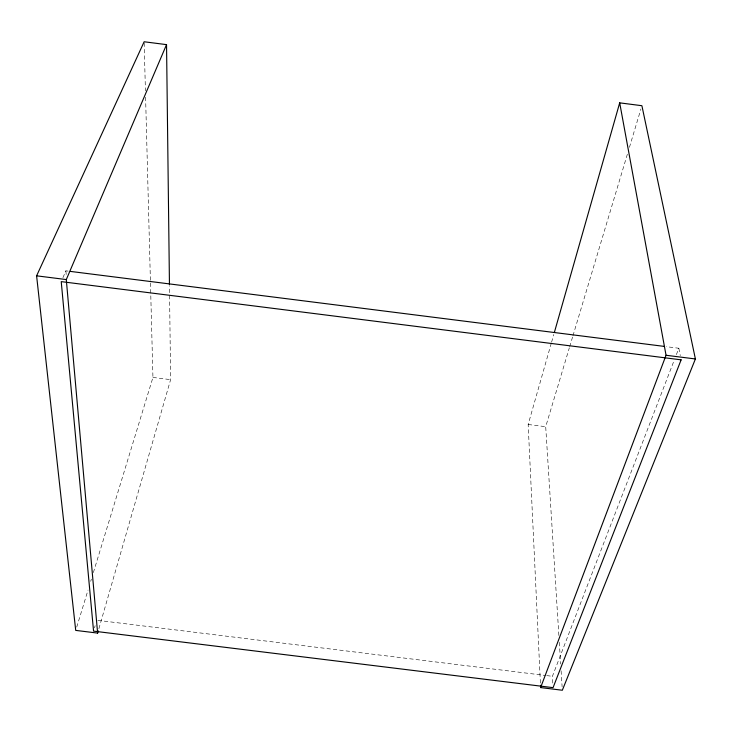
<?xml version="1.0" encoding="UTF-8"?>
<svg xmlns="http://www.w3.org/2000/svg" width="732" height="732" viewBox="0 0 732 732"><rect width="100%" height="100%" fill="white"/><g stroke="black" fill="none" stroke-linecap="round" stroke-linejoin="round"><path stroke-width="0.55" stroke-dasharray="3.66 2.75" d="M540.399 683.02L528.165 424.496L551.278 343.262M551.599 342.164L553.785 334.478M98.884 628.697L170.611 379.652L169.467 285.892M94.52 627.855L95.151 625.668M558.873 635.477L545.706 426.692L569.34 347.819M569.67 346.721L572.625 336.857M572.955 335.768L627.791 152.814M629.428 147.342L640.921 108.995M76.714 627.123L88.032 590.056M90.695 581.327L91.363 579.149M93.357 572.607L152.942 377.438L145.577 96.56M552.788 683.112L552.413 676.304L673.907 361.022M676.368 354.636L678.838 348.249L666.376 346.675M62.925 277.702L65.88 270.84L68.149 271.124M97.878 620.352L545.605 675.471M546.74 675.609L552.413 676.304M152.942 377.438L170.611 379.652M528.165 424.496L545.706 426.692M678.838 348.249L680.293 355.624M65.88 270.84L66.283 275.388M559.312 642.321L560.675 664.006M561.105 670.851L562.112 686.817M144.167 42.895L145.43 90.85"/><path stroke-width="1.1" d="M554.408 332.282L619.693 102.855L641.9 105.71L695.4 358.964L562.332 690.239L540.619 687.577L540.509 685.298M169.458 284.748L166.539 44.634L144.14 41.761L36.6 275.827L75.716 630.398L97.621 633.088L98.253 630.893M540.619 687.577L666.047 355.267L619.693 102.855M97.621 633.088L66.292 279.569L166.539 44.634M36.6 275.827L66.292 279.569M666.047 355.267L695.4 358.964M70.409 271.407L664.107 346.382M681.126 359.842L553.044 687.65L93.559 631.13L61.232 281.628L681.126 359.842"/></g></svg>
